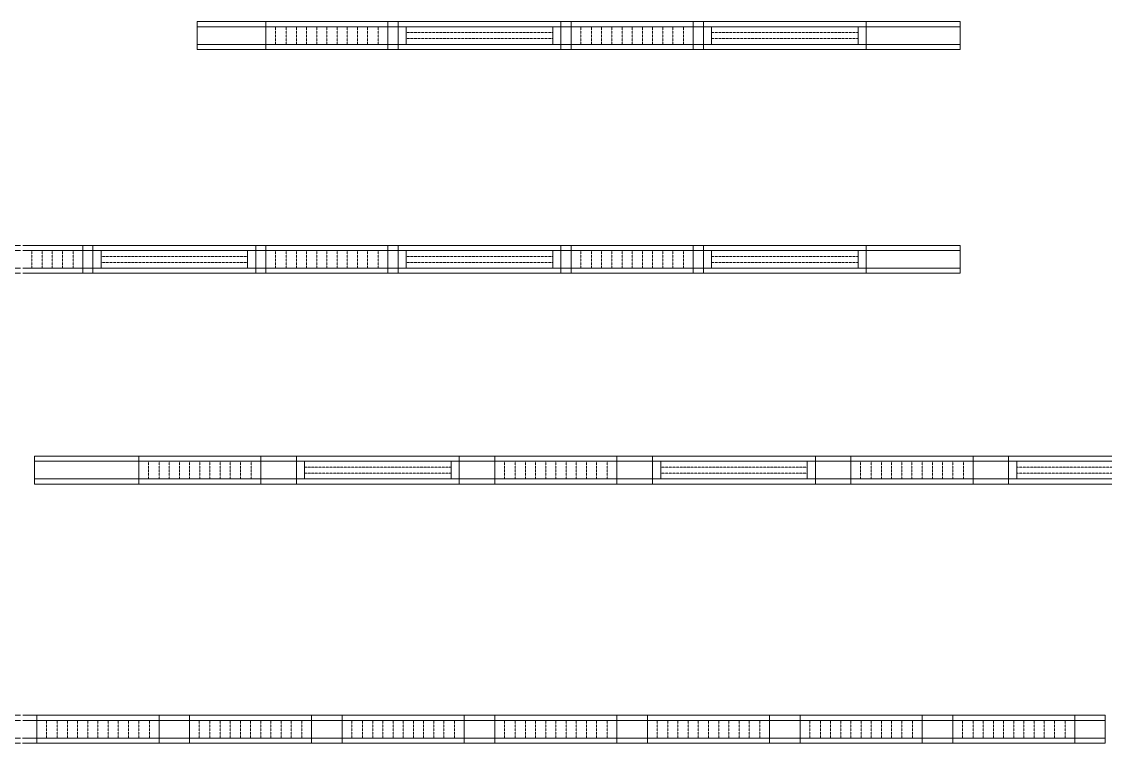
# Model space of a CAD drawing. Header units: millimetres. Extents: x -962357 to -591296, y -195428 to 59420.
# Drawn here: x -784580 to -773930, y -195428 to -188330 of the extents above; entities that cross this region are included whole.
import ezdxf

# ---------------------------------------------------------------- set-up
doc = ezdxf.new("R2010")
doc.units = ezdxf.units.MM
doc.linetypes.add('DPA_Hidden 50', pattern=[3, 2, -1])
doc.layers.add('A-GLAZ-CURT', color=2, linetype='Continuous', lineweight=9)

# ---------------------------------------------------------------- blocks, each defined once
blk = doc.blocks.new('DPA_CP_Metal Ceiling Panel1 - Horizontal with Gap-13940971-4180-01 LOWER PLATFORM LEVEL - REFLECTED CEILING PLAN')
at = {"layer": 'A-GLAZ-CURT'}
for p, q in [((-776282, 4774), (-776282, 5049)), ((-776282, 4774), (-776282, 5049)), ((-776282, 5049), (-775357, 5049)), ((-776282, 5049), (-775357, 5049)), ((-776282, 4774), (-776282, 5049)), ((-775357, 4774), (-775357, 5049)), ((-775357, 5049), (-775357, 4774)), ((-775357, 5049), (-775357, 4774)), ((-776282, 4999), (-775357, 4999)), ((-776282, 4824), (-775357, 4824)), ((-776282, 4774), (-775357, 4774)), ((-775357, 4774), (-776282, 4774)), ((-775357, 4774), (-776282, 4774))]:
    blk.add_line(p, q, dxfattribs=at)
blk = doc.blocks.new('DPA_CP_Metal Ceiling Air Supply1 - Linear Diffuser Air Supply-12447243-4180-01 LOWER PLATFORM LEVEL - REFLECTED CEILING PLAN')
at = {"layer": 'A-GLAZ-CURT'}
for p, q in [((-777882, 4774), (-777882, 5049)), ((-777882, 5049), (-776282, 5049)), ((-777882, 4774), (-777882, 5049)), ((-777882, 5049), (-776282, 5049)), ((-777882, 5049), (-776282, 5049)), ((-777882, 4774), (-777882, 5049)), ((-776282, 4774), (-776282, 5049)), ((-776282, 5049), (-776282, 4774)), ((-776282, 5049), (-776282, 4774)), ((-776282, 4999), (-777882, 4999)), ((-777802, 4999), (-777802, 4824)), ((-776362, 4999), (-776362, 4824)), ((-776282, 4824), (-777882, 4824)), ((-777882, 4774), (-776282, 4774)), ((-776282, 4774), (-777882, 4774)), ((-776282, 4774), (-777882, 4774))]:
    blk.add_line(p, q, dxfattribs=at)
at = {"layer": 'A-GLAZ-CURT', "linetype": 'DPA_Hidden 50'}
for p, q in [((-776362, 4941), (-777802, 4941)), ((-776362, 4882), (-777802, 4882))]:
    blk.add_line(p, q, dxfattribs=at)
blk = doc.blocks.new('DPA_CP_Metal Ceiling Panel1 - Horizontal with Gap-12447204-4180-01 LOWER PLATFORM LEVEL - REFLECTED CEILING PLAN')
at = {"layer": 'A-GLAZ-CURT'}
for p, q in [((-777982, 4774), (-777982, 5049)), ((-777982, 4774), (-777982, 5049)), ((-777982, 5049), (-777882, 5049)), ((-777982, 5049), (-777882, 5049)), ((-777982, 4774), (-777982, 5049)), ((-777882, 4774), (-777882, 5049)), ((-777882, 5049), (-777882, 4774)), ((-777882, 5049), (-777882, 4774)), ((-777982, 4999), (-777882, 4999)), ((-777982, 4824), (-777882, 4824)), ((-777982, 4774), (-777882, 4774)), ((-777882, 4774), (-777982, 4774)), ((-777882, 4774), (-777982, 4774))]:
    blk.add_line(p, q, dxfattribs=at)
blk = doc.blocks.new('DPA_CP_Metal Ceiling Luminaire2 - Linear Luminaire-12437131-4180-01 LOWER PLATFORM LEVEL - REFLECTED CEILING PLAN')
at = {"layer": 'A-GLAZ-CURT'}
for p, q in [((-832057, 6974), (-832057, 7249)), ((-832057, 7249), (-830857, 7249)), ((-832057, 7249), (-832057, 6974)), ((-830857, 7249), (-832057, 7249)), ((-832057, 7249), (-830857, 7249)), ((-830857, 7249), (-830857, 6974)), ((-830857, 6974), (-830857, 7249)), ((-832057, 7212), (-832057, 6974)), ((-832057, 7199), (-830857, 7199)), ((-830857, 7212), (-830857, 6974)), ((-832057, 7024), (-830857, 7024)), ((-830857, 6974), (-832057, 6974)), ((-830857, 6974), (-832057, 6974)), ((-832057, 6974), (-830857, 6974))]:
    blk.add_line(p, q, dxfattribs=at)
at = {"layer": 'A-GLAZ-CURT', "linetype": 'DPA_Hidden 50'}
for p, q in [((-831962, 7199), (-831962, 7024)), ((-831857, 7199), (-831857, 7024)), ((-831757, 7199), (-831757, 7024)), ((-831657, 7199), (-831657, 7024)), ((-831557, 7199), (-831557, 7024)), ((-831457, 7199), (-831457, 7024)), ((-831357, 7199), (-831357, 7024)), ((-831257, 7199), (-831257, 7024)), ((-831157, 7199), (-831157, 7024)), ((-831057, 7199), (-831057, 7024)), ((-830952, 7199), (-830952, 7024))]:
    blk.add_line(p, q, dxfattribs=at)
blk = doc.blocks.new('DPA_CP_Metal Ceiling Air Supply1 - Linear Diffuser Air Supply-V17-4180-01 LOWER PLATFORM LEVEL - REFLECTED CEILING PLAN')
at = {"layer": 'A-GLAZ-CURT'}
for p, q in [((-780882, 4774), (-780882, 5049)), ((-780882, 5049), (-779282, 5049)), ((-780882, 4774), (-780882, 5049)), ((-780882, 5049), (-779282, 5049)), ((-780882, 4774), (-780882, 5049)), ((-780881, 5049), (-779282, 5049)), ((-779282, 4774), (-779282, 5049)), ((-779282, 5049), (-779282, 4774)), ((-779282, 5049), (-779282, 4774)), ((-779282, 4999), (-780882, 4999)), ((-780802, 4999), (-780802, 4824)), ((-779362, 4999), (-779362, 4824)), ((-779282, 4824), (-780882, 4824)), ((-780882, 4774), (-779282, 4774)), ((-779282, 4774), (-780882, 4774)), ((-779282, 4774), (-780881, 4774))]:
    blk.add_line(p, q, dxfattribs=at)
at = {"layer": 'A-GLAZ-CURT', "linetype": 'DPA_Hidden 50'}
for p, q in [((-779362, 4941), (-780802, 4941)), ((-779362, 4882), (-780802, 4882))]:
    blk.add_line(p, q, dxfattribs=at)
blk = doc.blocks.new('DPA_CP_Metal Ceiling Luminaire2 - Linear Luminaire-V18-4180-01 LOWER PLATFORM LEVEL - REFLECTED CEILING PLAN')
at = {"layer": 'A-GLAZ-CURT'}
for p, q in [((-785182, 4774), (-785182, 5049)), ((-785182, 5049), (-784592, 5049)), ((-785182, 5049), (-785182, 4774)), ((-784592, 5049), (-785182, 5049)), ((-785182, 5049), (-784592, 5049)), ((-785182, 5012), (-785182, 4774)), ((-784572, 5049), (-783982, 5049)), ((-783982, 5049), (-784572, 5049)), ((-784572, 5049), (-783982, 5049)), ((-783982, 5049), (-783982, 4774)), ((-783982, 4774), (-783982, 5049)), ((-783982, 5012), (-783982, 4774)), ((-785182, 4999), (-784592, 4999)), ((-784572, 4999), (-783982, 4999)), ((-785182, 4824), (-784592, 4824)), ((-784572, 4824), (-783982, 4824)), ((-784592, 4774), (-785182, 4774)), ((-784592, 4774), (-785182, 4774)), ((-785182, 4774), (-784592, 4774)), ((-783982, 4774), (-784572, 4774)), ((-783982, 4774), (-784572, 4774)), ((-784572, 4774), (-783982, 4774))]:
    blk.add_line(p, q, dxfattribs=at)
at = {"layer": 'A-GLAZ-CURT', "linetype": 'DPA_Hidden 50'}
for p, q in [((-785087, 4999), (-785087, 4824)), ((-784982, 4999), (-784982, 4824)), ((-784882, 4999), (-784882, 4824)), ((-784782, 4999), (-784782, 4824)), ((-784682, 4999), (-784682, 4824)), ((-784482, 4999), (-784482, 4824)), ((-784382, 4999), (-784382, 4824)), ((-784282, 4999), (-784282, 4824)), ((-784182, 4999), (-784182, 4824)), ((-784077, 4999), (-784077, 4824))]:
    blk.add_line(p, q, dxfattribs=at)
blk = doc.blocks.new('DPA_CP_Metal Ceiling Panel1 - Horizontal with Gap-13940966-4180-01 LOWER PLATFORM LEVEL - REFLECTED CEILING PLAN')
at = {"layer": 'A-GLAZ-CURT'}
for p, q in [((-782857, 6974), (-782857, 7249)), ((-782857, 6974), (-782857, 7249)), ((-782857, 7249), (-782182, 7249)), ((-782857, 7249), (-782182, 7249)), ((-782857, 6974), (-782857, 7249)), ((-782182, 6974), (-782182, 7249)), ((-782182, 7249), (-782182, 6974)), ((-782182, 7249), (-782182, 6974)), ((-782857, 7199), (-782182, 7199)), ((-782857, 7024), (-782182, 7024)), ((-782857, 6974), (-782182, 6974)), ((-782182, 6974), (-782857, 6974)), ((-782182, 6974), (-782857, 6974))]:
    blk.add_line(p, q, dxfattribs=at)
blk = doc.blocks.new('DPA_CP_Metal Ceiling Panel1 - Horizontal with Gap-V21-4180-01 LOWER PLATFORM LEVEL - REFLECTED CEILING PLAN')
at = {"layer": 'A-GLAZ-CURT'}
for p, q in [((-784732, 152), (-784732, 427)), ((-784732, 152), (-784732, 427)), ((-784732, 427), (-784592, 427)), ((-784732, 427), (-784592, 427)), ((-784732, 152), (-784732, 427)), ((-784572, 427), (-784432, 427)), ((-784572, 427), (-784432, 427)), ((-784432, 152), (-784432, 427)), ((-784432, 427), (-784432, 152)), ((-784432, 427), (-784432, 152)), ((-784732, 377), (-784592, 377)), ((-784572, 377), (-784432, 377)), ((-784732, 202), (-784592, 202)), ((-784732, 152), (-784592, 152)), ((-784592, 152), (-784732, 152)), ((-784592, 152), (-784732, 152)), ((-784573, 202), (-784432, 202)), ((-784573, 152), (-784432, 152)), ((-784432, 152), (-784573, 152)), ((-784432, 152), (-784573, 152))]:
    blk.add_line(p, q, dxfattribs=at)
blk = doc.blocks.new('DPA_CP_Metal Ceiling Luminaire2 - Linear Luminaire-12404975-4180-01 LOWER PLATFORM LEVEL - REFLECTED CEILING PLAN')
at = {"layer": 'A-GLAZ-CURT'}
for p, q in [((-786932, 2702), (-786932, 2977)), ((-786932, 2977), (-785732, 2977)), ((-786932, 2977), (-786932, 2702)), ((-785732, 2977), (-786932, 2977)), ((-786932, 2977), (-785732, 2977)), ((-786932, 2939), (-786932, 2702)), ((-786932, 2927), (-785732, 2927)), ((-785732, 2977), (-785732, 2702)), ((-785732, 2702), (-785732, 2977)), ((-785732, 2939), (-785732, 2702)), ((-786932, 2752), (-785732, 2752)), ((-785732, 2702), (-786932, 2702)), ((-785732, 2702), (-786932, 2702)), ((-786932, 2702), (-785732, 2702))]:
    blk.add_line(p, q, dxfattribs=at)
at = {"layer": 'A-GLAZ-CURT', "linetype": 'DPA_Hidden 50'}
for p, q in [((-786837, 2927), (-786837, 2752)), ((-786732, 2927), (-786732, 2752)), ((-786632, 2927), (-786632, 2752)), ((-786532, 2927), (-786532, 2752)), ((-786432, 2927), (-786432, 2752)), ((-786332, 2927), (-786332, 2752)), ((-786232, 2927), (-786232, 2752)), ((-786132, 2927), (-786132, 2752)), ((-786032, 2927), (-786032, 2752)), ((-785932, 2927), (-785932, 2752)), ((-785827, 2927), (-785827, 2752))]:
    blk.add_line(p, q, dxfattribs=at)
blk = doc.blocks.new('DPA_CP_Metal Ceiling Panel1 - Horizontal with Gap-13297912-4180-01 LOWER PLATFORM LEVEL - REFLECTED CEILING PLAN')
at = {"layer": 'A-GLAZ-CURT'}
for p, q in [((-786232, 152), (-786232, 427)), ((-786232, 152), (-786232, 427)), ((-786232, 427), (-785932, 427)), ((-786232, 427), (-785932, 427)), ((-786232, 152), (-786232, 427)), ((-785932, 152), (-785932, 427)), ((-785932, 427), (-785932, 152)), ((-785932, 427), (-785932, 152)), ((-786232, 377), (-785932, 377)), ((-786232, 202), (-785932, 202)), ((-786232, 152), (-785932, 152)), ((-785932, 152), (-786232, 152)), ((-785932, 152), (-786232, 152))]:
    blk.add_line(p, q, dxfattribs=at)
blk = doc.blocks.new('DPA_CP_Metal Ceiling Panel1 - Horizontal with Gap-16029635-4180-01 LOWER PLATFORM LEVEL - REFLECTED CEILING PLAN')
at = {"layer": 'A-GLAZ-CURT'}
for p, q in [((-784457, 2702), (-784457, 2977)), ((-784457, 2702), (-784457, 2977)), ((-784457, 2977), (-783432, 2977)), ((-784457, 2977), (-783432, 2977)), ((-784457, 2702), (-784457, 2977)), ((-784457, 2927), (-783432, 2927)), ((-783432, 2702), (-783432, 2977)), ((-783432, 2977), (-783432, 2702)), ((-783432, 2977), (-783432, 2702)), ((-784457, 2752), (-783432, 2752)), ((-784457, 2702), (-783432, 2702)), ((-783432, 2702), (-784457, 2702)), ((-783432, 2702), (-784457, 2702))]:
    blk.add_line(p, q, dxfattribs=at)
blk = doc.blocks.new('DPA_CP_Metal Ceiling Air Supply1 - Linear Diffuser Air Supply-12404980-4180-01 LOWER PLATFORM LEVEL - REFLECTED CEILING PLAN')
at = {"layer": 'A-GLAZ-CURT'}
for p, q in [((-788882, 2702), (-788882, 2977)), ((-788882, 2977), (-787282, 2977)), ((-788882, 2702), (-788882, 2977)), ((-788882, 2977), (-787282, 2977)), ((-788882, 2977), (-787282, 2977)), ((-788882, 2702), (-788882, 2977)), ((-787282, 2927), (-788882, 2927)), ((-788802, 2927), (-788802, 2752)), ((-787362, 2927), (-787362, 2752)), ((-787282, 2702), (-787282, 2977)), ((-787282, 2977), (-787282, 2702)), ((-787282, 2977), (-787282, 2702)), ((-787282, 2752), (-788882, 2752)), ((-788882, 2702), (-787282, 2702)), ((-787282, 2702), (-788882, 2702)), ((-787282, 2702), (-788882, 2702))]:
    blk.add_line(p, q, dxfattribs=at)
at = {"layer": 'A-GLAZ-CURT', "linetype": 'DPA_Hidden 50'}
for p, q in [((-787362, 2868), (-788802, 2868)), ((-787362, 2810), (-788802, 2810))]:
    blk.add_line(p, q, dxfattribs=at)
blk = doc.blocks.new('DPA_CP_Metal Ceiling Panel1 - Horizontal with Gap-16028279-4180-01 LOWER PLATFORM LEVEL - REFLECTED CEILING PLAN')
at = {"layer": 'A-GLAZ-CURT'}
for p, q in [((-787282, 2702), (-787282, 2977)), ((-787282, 2702), (-787282, 2977)), ((-787282, 2977), (-786932, 2977)), ((-787282, 2977), (-786932, 2977)), ((-787282, 2702), (-787282, 2977)), ((-787282, 2927), (-786932, 2927)), ((-786932, 2702), (-786932, 2977)), ((-786932, 2977), (-786932, 2702)), ((-786932, 2977), (-786932, 2702)), ((-787282, 2752), (-786932, 2752)), ((-787282, 2702), (-786932, 2702)), ((-786932, 2702), (-787282, 2702)), ((-786932, 2702), (-787282, 2702))]:
    blk.add_line(p, q, dxfattribs=at)
blk = doc.blocks.new('C-1-PP19-AR-4180-01-B_20250908-040939_EXDOWNLIGHT')
at = {"layer": 'A-GLAZ-CURT'}
for name, p in [('DPA_CP_Metal Ceiling Panel1 - Horizontal with Gap-13940966-4180-01 LOWER PLATFORM LEVEL - REFLECTED CEILING PLAN', (744682, -199159)), ('DPA_CP_Metal Ceiling Luminaire2 - Linear Luminaire-12437131-4180-01 LOWER PLATFORM LEVEL - REFLECTED CEILING PLAN', (794557, -199159)), ('DPA_CP_Metal Ceiling Panel1 - Horizontal with Gap-12447204-4180-01 LOWER PLATFORM LEVEL - REFLECTED CEILING PLAN', (741682, -196959)), ('DPA_CP_Metal Ceiling Air Supply1 - Linear Diffuser Air Supply-V17-4180-01 LOWER PLATFORM LEVEL - REFLECTED CEILING PLAN', (744682, -196959)), ('DPA_CP_Metal Ceiling Panel1 - Horizontal with Gap-12447204-4180-01 LOWER PLATFORM LEVEL - REFLECTED CEILING PLAN', (743382, -196959)), ('DPA_CP_Metal Ceiling Luminaire2 - Linear Luminaire-12437131-4180-01 LOWER PLATFORM LEVEL - REFLECTED CEILING PLAN', (797557, -199159)), ('DPA_CP_Metal Ceiling Panel1 - Horizontal with Gap-12447204-4180-01 LOWER PLATFORM LEVEL - REFLECTED CEILING PLAN', (744682, -196959)), ('DPA_CP_Metal Ceiling Air Supply1 - Linear Diffuser Air Supply-12447243-4180-01 LOWER PLATFORM LEVEL - REFLECTED CEILING PLAN', (744682, -196959)), ('DPA_CP_Metal Ceiling Panel1 - Horizontal with Gap-13940971-4180-01 LOWER PLATFORM LEVEL - REFLECTED CEILING PLAN', (744682, -196959)), ('DPA_CP_Metal Ceiling Luminaire2 - Linear Luminaire-V18-4180-01 LOWER PLATFORM LEVEL - REFLECTED CEILING PLAN', (744682, -199159)), ('DPA_CP_Metal Ceiling Panel1 - Horizontal with Gap-12447204-4180-01 LOWER PLATFORM LEVEL - REFLECTED CEILING PLAN', (738682, -199159)), ('DPA_CP_Metal Ceiling Air Supply1 - Linear Diffuser Air Supply-12447243-4180-01 LOWER PLATFORM LEVEL - REFLECTED CEILING PLAN', (738682, -199159)), ('DPA_CP_Metal Ceiling Panel1 - Horizontal with Gap-12447204-4180-01 LOWER PLATFORM LEVEL - REFLECTED CEILING PLAN', (740382, -199159)), ('DPA_CP_Metal Ceiling Luminaire2 - Linear Luminaire-12437131-4180-01 LOWER PLATFORM LEVEL - REFLECTED CEILING PLAN', (794557, -201359)), ('DPA_CP_Metal Ceiling Panel1 - Horizontal with Gap-12447204-4180-01 LOWER PLATFORM LEVEL - REFLECTED CEILING PLAN', (741682, -199159)), ('DPA_CP_Metal Ceiling Air Supply1 - Linear Diffuser Air Supply-V17-4180-01 LOWER PLATFORM LEVEL - REFLECTED CEILING PLAN', (744682, -199159)), ('DPA_CP_Metal Ceiling Panel1 - Horizontal with Gap-12447204-4180-01 LOWER PLATFORM LEVEL - REFLECTED CEILING PLAN', (743382, -199159)), ('DPA_CP_Metal Ceiling Luminaire2 - Linear Luminaire-12437131-4180-01 LOWER PLATFORM LEVEL - REFLECTED CEILING PLAN', (797557, -201359)), ('DPA_CP_Metal Ceiling Panel1 - Horizontal with Gap-12447204-4180-01 LOWER PLATFORM LEVEL - REFLECTED CEILING PLAN', (744682, -199159)), ('DPA_CP_Metal Ceiling Air Supply1 - Linear Diffuser Air Supply-12447243-4180-01 LOWER PLATFORM LEVEL - REFLECTED CEILING PLAN', (744682, -199159)), ('DPA_CP_Metal Ceiling Panel1 - Horizontal with Gap-13940971-4180-01 LOWER PLATFORM LEVEL - REFLECTED CEILING PLAN', (744682, -199159)), ('DPA_CP_Metal Ceiling Panel1 - Horizontal with Gap-16029635-4180-01 LOWER PLATFORM LEVEL - REFLECTED CEILING PLAN', (744682, -199159)), ('DPA_CP_Metal Ceiling Panel1 - Horizontal with Gap-16029635-4180-01 LOWER PLATFORM LEVEL - REFLECTED CEILING PLAN', (744682, -199159)), ('DPA_CP_Metal Ceiling Panel1 - Horizontal with Gap-16029635-4180-01 LOWER PLATFORM LEVEL - REFLECTED CEILING PLAN', (744682, -199159)), ('DPA_CP_Metal Ceiling Luminaire2 - Linear Luminaire-12404975-4180-01 LOWER PLATFORM LEVEL - REFLECTED CEILING PLAN', (748182, -199159)), ('DPA_CP_Metal Ceiling Luminaire2 - Linear Luminaire-12404975-4180-01 LOWER PLATFORM LEVEL - REFLECTED CEILING PLAN', (748182, -199159)), ('DPA_CP_Metal Ceiling Luminaire2 - Linear Luminaire-12404975-4180-01 LOWER PLATFORM LEVEL - REFLECTED CEILING PLAN', (748182, -199159)), ('DPA_CP_Metal Ceiling Panel1 - Horizontal with Gap-16028279-4180-01 LOWER PLATFORM LEVEL - REFLECTED CEILING PLAN', (749732, -199159)), ('DPA_CP_Metal Ceiling Panel1 - Horizontal with Gap-16028279-4180-01 LOWER PLATFORM LEVEL - REFLECTED CEILING PLAN', (749732, -199159)), ('DPA_CP_Metal Ceiling Panel1 - Horizontal with Gap-16028279-4180-01 LOWER PLATFORM LEVEL - REFLECTED CEILING PLAN', (749732, -199159)), ('DPA_CP_Metal Ceiling Air Supply1 - Linear Diffuser Air Supply-12404980-4180-01 LOWER PLATFORM LEVEL - REFLECTED CEILING PLAN', (751682, -199159)), ('DPA_CP_Metal Ceiling Air Supply1 - Linear Diffuser Air Supply-12404980-4180-01 LOWER PLATFORM LEVEL - REFLECTED CEILING PLAN', (751682, -199159)), ('DPA_CP_Metal Ceiling Air Supply1 - Linear Diffuser Air Supply-12404980-4180-01 LOWER PLATFORM LEVEL - REFLECTED CEILING PLAN', (751682, -199159)), ('DPA_CP_Metal Ceiling Panel1 - Horizontal with Gap-16028279-4180-01 LOWER PLATFORM LEVEL - REFLECTED CEILING PLAN', (751682, -199159)), ('DPA_CP_Metal Ceiling Panel1 - Horizontal with Gap-16028279-4180-01 LOWER PLATFORM LEVEL - REFLECTED CEILING PLAN', (751682, -199159)), ('DPA_CP_Metal Ceiling Panel1 - Horizontal with Gap-16028279-4180-01 LOWER PLATFORM LEVEL - REFLECTED CEILING PLAN', (751682, -199159)), ('DPA_CP_Metal Ceiling Luminaire2 - Linear Luminaire-12404975-4180-01 LOWER PLATFORM LEVEL - REFLECTED CEILING PLAN', (751682, -199159)), ('DPA_CP_Metal Ceiling Luminaire2 - Linear Luminaire-12404975-4180-01 LOWER PLATFORM LEVEL - REFLECTED CEILING PLAN', (751682, -199159)), ('DPA_CP_Metal Ceiling Luminaire2 - Linear Luminaire-12404975-4180-01 LOWER PLATFORM LEVEL - REFLECTED CEILING PLAN', (751682, -199159)), ('DPA_CP_Metal Ceiling Panel1 - Horizontal with Gap-16028279-4180-01 LOWER PLATFORM LEVEL - REFLECTED CEILING PLAN', (753232, -199159)), ('DPA_CP_Metal Ceiling Panel1 - Horizontal with Gap-16028279-4180-01 LOWER PLATFORM LEVEL - REFLECTED CEILING PLAN', (753232, -199159)), ('DPA_CP_Metal Ceiling Panel1 - Horizontal with Gap-16028279-4180-01 LOWER PLATFORM LEVEL - REFLECTED CEILING PLAN', (753232, -199159)), ('DPA_CP_Metal Ceiling Air Supply1 - Linear Diffuser Air Supply-12404980-4180-01 LOWER PLATFORM LEVEL - REFLECTED CEILING PLAN', (755182, -199159)), ('DPA_CP_Metal Ceiling Air Supply1 - Linear Diffuser Air Supply-12404980-4180-01 LOWER PLATFORM LEVEL - REFLECTED CEILING PLAN', (755182, -199159)), ('DPA_CP_Metal Ceiling Air Supply1 - Linear Diffuser Air Supply-12404980-4180-01 LOWER PLATFORM LEVEL - REFLECTED CEILING PLAN', (755182, -199159)), ('DPA_CP_Metal Ceiling Panel1 - Horizontal with Gap-16028279-4180-01 LOWER PLATFORM LEVEL - REFLECTED CEILING PLAN', (755182, -199159)), ('DPA_CP_Metal Ceiling Panel1 - Horizontal with Gap-16028279-4180-01 LOWER PLATFORM LEVEL - REFLECTED CEILING PLAN', (755182, -199159)), ('DPA_CP_Metal Ceiling Panel1 - Horizontal with Gap-16028279-4180-01 LOWER PLATFORM LEVEL - REFLECTED CEILING PLAN', (755182, -199159)), ('DPA_CP_Metal Ceiling Luminaire2 - Linear Luminaire-12404975-4180-01 LOWER PLATFORM LEVEL - REFLECTED CEILING PLAN', (755182, -199159)), ('DPA_CP_Metal Ceiling Luminaire2 - Linear Luminaire-12404975-4180-01 LOWER PLATFORM LEVEL - REFLECTED CEILING PLAN', (755182, -199159)), ('DPA_CP_Metal Ceiling Luminaire2 - Linear Luminaire-12404975-4180-01 LOWER PLATFORM LEVEL - REFLECTED CEILING PLAN', (755182, -199159)), ('DPA_CP_Metal Ceiling Panel1 - Horizontal with Gap-16028279-4180-01 LOWER PLATFORM LEVEL - REFLECTED CEILING PLAN', (756732, -199159)), ('DPA_CP_Metal Ceiling Panel1 - Horizontal with Gap-16028279-4180-01 LOWER PLATFORM LEVEL - REFLECTED CEILING PLAN', (756732, -199159)), ('DPA_CP_Metal Ceiling Panel1 - Horizontal with Gap-16028279-4180-01 LOWER PLATFORM LEVEL - REFLECTED CEILING PLAN', (756732, -199159)), ('DPA_CP_Metal Ceiling Air Supply1 - Linear Diffuser Air Supply-12404980-4180-01 LOWER PLATFORM LEVEL - REFLECTED CEILING PLAN', (758682, -199159)), ('DPA_CP_Metal Ceiling Air Supply1 - Linear Diffuser Air Supply-12404980-4180-01 LOWER PLATFORM LEVEL - REFLECTED CEILING PLAN', (758682, -199159)), ('DPA_CP_Metal Ceiling Air Supply1 - Linear Diffuser Air Supply-12404980-4180-01 LOWER PLATFORM LEVEL - REFLECTED CEILING PLAN', (758682, -199159)), ('DPA_CP_Metal Ceiling Panel1 - Horizontal with Gap-V21-4180-01 LOWER PLATFORM LEVEL - REFLECTED CEILING PLAN', (744682, -199159)), ('DPA_CP_Metal Ceiling Panel1 - Horizontal with Gap-V21-4180-01 LOWER PLATFORM LEVEL - REFLECTED CEILING PLAN', (744682, -199159)), ('DPA_CP_Metal Ceiling Panel1 - Horizontal with Gap-V21-4180-01 LOWER PLATFORM LEVEL - REFLECTED CEILING PLAN', (744682, -199159)), ('DPA_CP_Metal Ceiling Luminaire2 - Linear Luminaire-12404975-4180-01 LOWER PLATFORM LEVEL - REFLECTED CEILING PLAN', (747182, -201709)), ('DPA_CP_Metal Ceiling Luminaire2 - Linear Luminaire-12404975-4180-01 LOWER PLATFORM LEVEL - REFLECTED CEILING PLAN', (747182, -201709)), ('DPA_CP_Metal Ceiling Luminaire2 - Linear Luminaire-12404975-4180-01 LOWER PLATFORM LEVEL - REFLECTED CEILING PLAN', (747182, -201709)), ('DPA_CP_Metal Ceiling Panel1 - Horizontal with Gap-13297912-4180-01 LOWER PLATFORM LEVEL - REFLECTED CEILING PLAN', (747682, -199159)), ('DPA_CP_Metal Ceiling Panel1 - Horizontal with Gap-13297912-4180-01 LOWER PLATFORM LEVEL - REFLECTED CEILING PLAN', (747682, -199159)), ('DPA_CP_Metal Ceiling Panel1 - Horizontal with Gap-13297912-4180-01 LOWER PLATFORM LEVEL - REFLECTED CEILING PLAN', (747682, -199159)), ('DPA_CP_Metal Ceiling Luminaire2 - Linear Luminaire-12404975-4180-01 LOWER PLATFORM LEVEL - REFLECTED CEILING PLAN', (748682, -201709)), ('DPA_CP_Metal Ceiling Luminaire2 - Linear Luminaire-12404975-4180-01 LOWER PLATFORM LEVEL - REFLECTED CEILING PLAN', (748682, -201709)), ('DPA_CP_Metal Ceiling Luminaire2 - Linear Luminaire-12404975-4180-01 LOWER PLATFORM LEVEL - REFLECTED CEILING PLAN', (748682, -201709)), ('DPA_CP_Metal Ceiling Panel1 - Horizontal with Gap-13297912-4180-01 LOWER PLATFORM LEVEL - REFLECTED CEILING PLAN', (749182, -199159)), ('DPA_CP_Metal Ceiling Panel1 - Horizontal with Gap-13297912-4180-01 LOWER PLATFORM LEVEL - REFLECTED CEILING PLAN', (749182, -199159)), ('DPA_CP_Metal Ceiling Panel1 - Horizontal with Gap-13297912-4180-01 LOWER PLATFORM LEVEL - REFLECTED CEILING PLAN', (749182, -199159)), ('DPA_CP_Metal Ceiling Luminaire2 - Linear Luminaire-12404975-4180-01 LOWER PLATFORM LEVEL - REFLECTED CEILING PLAN', (750182, -201709)), ('DPA_CP_Metal Ceiling Luminaire2 - Linear Luminaire-12404975-4180-01 LOWER PLATFORM LEVEL - REFLECTED CEILING PLAN', (750182, -201709)), ('DPA_CP_Metal Ceiling Luminaire2 - Linear Luminaire-12404975-4180-01 LOWER PLATFORM LEVEL - REFLECTED CEILING PLAN', (750182, -201709)), ('DPA_CP_Metal Ceiling Panel1 - Horizontal with Gap-13297912-4180-01 LOWER PLATFORM LEVEL - REFLECTED CEILING PLAN', (750682, -199159)), ('DPA_CP_Metal Ceiling Panel1 - Horizontal with Gap-13297912-4180-01 LOWER PLATFORM LEVEL - REFLECTED CEILING PLAN', (750682, -199159)), ('DPA_CP_Metal Ceiling Panel1 - Horizontal with Gap-13297912-4180-01 LOWER PLATFORM LEVEL - REFLECTED CEILING PLAN', (750682, -199159)), ('DPA_CP_Metal Ceiling Luminaire2 - Linear Luminaire-12404975-4180-01 LOWER PLATFORM LEVEL - REFLECTED CEILING PLAN', (751682, -201709)), ('DPA_CP_Metal Ceiling Luminaire2 - Linear Luminaire-12404975-4180-01 LOWER PLATFORM LEVEL - REFLECTED CEILING PLAN', (751682, -201709)), ('DPA_CP_Metal Ceiling Luminaire2 - Linear Luminaire-12404975-4180-01 LOWER PLATFORM LEVEL - REFLECTED CEILING PLAN', (751682, -201709)), ('DPA_CP_Metal Ceiling Panel1 - Horizontal with Gap-13297912-4180-01 LOWER PLATFORM LEVEL - REFLECTED CEILING PLAN', (752182, -199159)), ('DPA_CP_Metal Ceiling Panel1 - Horizontal with Gap-13297912-4180-01 LOWER PLATFORM LEVEL - REFLECTED CEILING PLAN', (752182, -199159)), ('DPA_CP_Metal Ceiling Panel1 - Horizontal with Gap-13297912-4180-01 LOWER PLATFORM LEVEL - REFLECTED CEILING PLAN', (752182, -199159)), ('DPA_CP_Metal Ceiling Luminaire2 - Linear Luminaire-12404975-4180-01 LOWER PLATFORM LEVEL - REFLECTED CEILING PLAN', (753182, -201709)), ('DPA_CP_Metal Ceiling Luminaire2 - Linear Luminaire-12404975-4180-01 LOWER PLATFORM LEVEL - REFLECTED CEILING PLAN', (753182, -201709)), ('DPA_CP_Metal Ceiling Luminaire2 - Linear Luminaire-12404975-4180-01 LOWER PLATFORM LEVEL - REFLECTED CEILING PLAN', (753182, -201709)), ('DPA_CP_Metal Ceiling Panel1 - Horizontal with Gap-13297912-4180-01 LOWER PLATFORM LEVEL - REFLECTED CEILING PLAN', (753682, -199159)), ('DPA_CP_Metal Ceiling Panel1 - Horizontal with Gap-13297912-4180-01 LOWER PLATFORM LEVEL - REFLECTED CEILING PLAN', (753682, -199159)), ('DPA_CP_Metal Ceiling Panel1 - Horizontal with Gap-13297912-4180-01 LOWER PLATFORM LEVEL - REFLECTED CEILING PLAN', (753682, -199159)), ('DPA_CP_Metal Ceiling Luminaire2 - Linear Luminaire-12404975-4180-01 LOWER PLATFORM LEVEL - REFLECTED CEILING PLAN', (754682, -201709)), ('DPA_CP_Metal Ceiling Luminaire2 - Linear Luminaire-12404975-4180-01 LOWER PLATFORM LEVEL - REFLECTED CEILING PLAN', (754682, -201709)), ('DPA_CP_Metal Ceiling Luminaire2 - Linear Luminaire-12404975-4180-01 LOWER PLATFORM LEVEL - REFLECTED CEILING PLAN', (754682, -201709)), ('DPA_CP_Metal Ceiling Panel1 - Horizontal with Gap-13297912-4180-01 LOWER PLATFORM LEVEL - REFLECTED CEILING PLAN', (755182, -199159)), ('DPA_CP_Metal Ceiling Panel1 - Horizontal with Gap-13297912-4180-01 LOWER PLATFORM LEVEL - REFLECTED CEILING PLAN', (755182, -199159)), ('DPA_CP_Metal Ceiling Panel1 - Horizontal with Gap-13297912-4180-01 LOWER PLATFORM LEVEL - REFLECTED CEILING PLAN', (755182, -199159)), ('DPA_CP_Metal Ceiling Luminaire2 - Linear Luminaire-12404975-4180-01 LOWER PLATFORM LEVEL - REFLECTED CEILING PLAN', (756182, -201709)), ('DPA_CP_Metal Ceiling Luminaire2 - Linear Luminaire-12404975-4180-01 LOWER PLATFORM LEVEL - REFLECTED CEILING PLAN', (756182, -201709)), ('DPA_CP_Metal Ceiling Luminaire2 - Linear Luminaire-12404975-4180-01 LOWER PLATFORM LEVEL - REFLECTED CEILING PLAN', (756182, -201709)), ('DPA_CP_Metal Ceiling Panel1 - Horizontal with Gap-13297912-4180-01 LOWER PLATFORM LEVEL - REFLECTED CEILING PLAN', (756682, -199159)), ('DPA_CP_Metal Ceiling Panel1 - Horizontal with Gap-13297912-4180-01 LOWER PLATFORM LEVEL - REFLECTED CEILING PLAN', (756682, -199159)), ('DPA_CP_Metal Ceiling Panel1 - Horizontal with Gap-13297912-4180-01 LOWER PLATFORM LEVEL - REFLECTED CEILING PLAN', (756682, -199159))]:
    blk.add_blockref(name, p, dxfattribs=at)

msp = doc.modelspace()

# ---------------------------------------------------------------- block references
msp.add_blockref('C-1-PP19-AR-4180-01-B_20250908-040939_EXDOWNLIGHT', (-744680, 3580))

doc.saveas('drawing.dxf')
